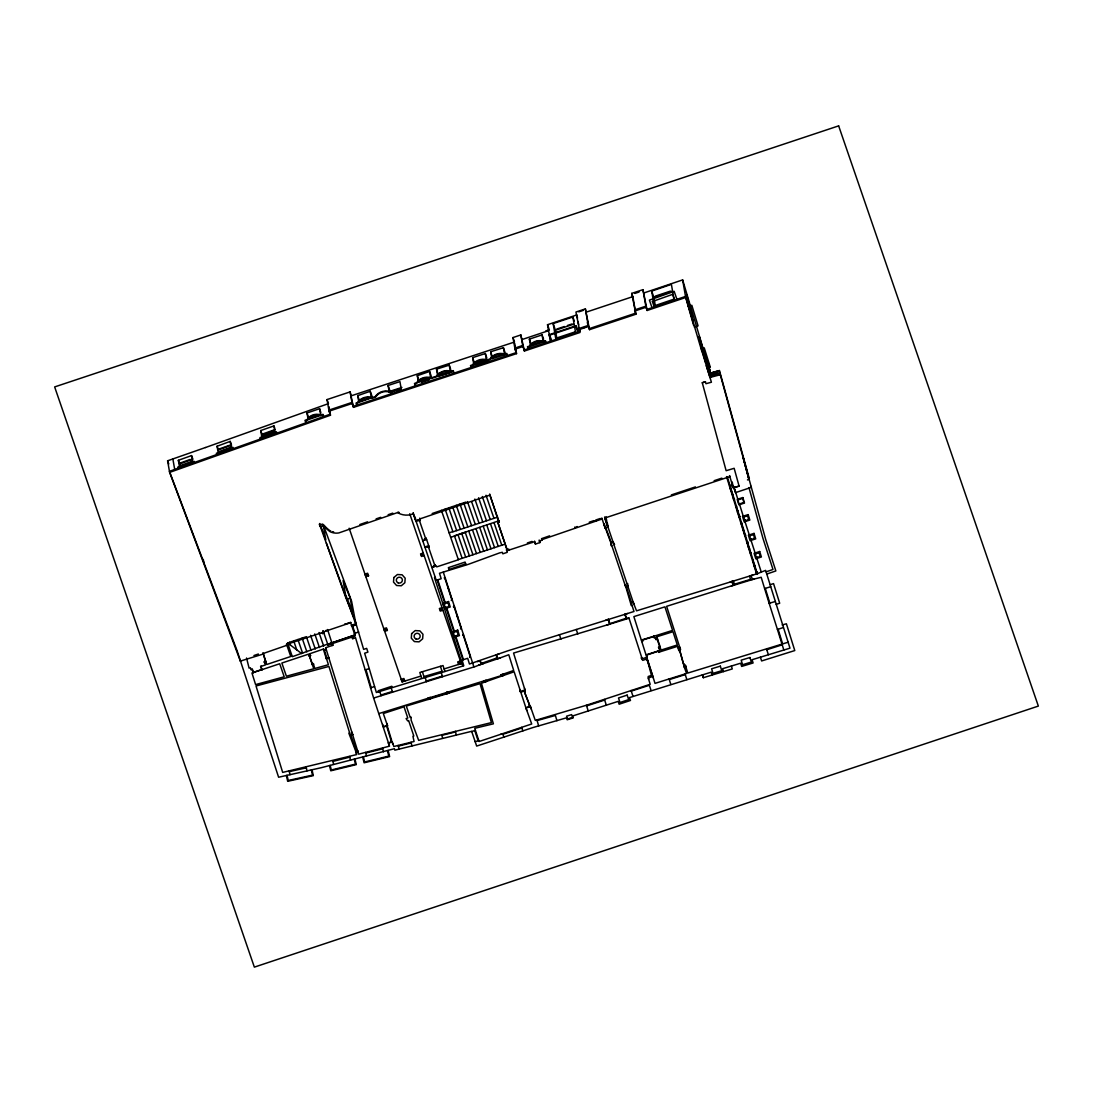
<?xml version="1.0" encoding="UTF-8"?>
<svg xmlns="http://www.w3.org/2000/svg" width="1093" height="1093" viewBox="0 0 1093 1093"><rect width="100%" height="100%" fill="white"/><g stroke="black" fill="none" stroke-linecap="round" stroke-linejoin="round"><path stroke-width="1.5" d="M708.045 364.802L708.551 366.579M549.629 535.843L541.636 538.63L541.745 540.297L539.355 541.09L539.874 542.593L535.433 544.068L534.614 541.677L507.371 550.626L497.602 521.703L507.371 550.626M541.745 540.297L541.636 538.63M653.245 677.838L646.947 658.942L646.974 654.557M508.942 550.148L508.764 549.082L506.401 549.82L507.261 552.334L502.821 553.809L502.302 552.307L499.692 552.867L468.391 564.316L439.495 573.265L441.176 578.744L436.257 580.301L413.154 512.713L413.222 513.806A16.86 16.299 -9.9 0 1 398.33 513.054L397.538 512.59L338.775 532.947A14.25 13.772 -9.9 0 1 330.045 531.704A37.736 36.506 -9.9 0 1 322.49 524.107L319.607 525.023L320.017 526.211M577.131 526.525L574.986 527.81L574.727 527.086M449.278 693.003L428.032 699.465M503.791 675.351L484.144 682.292M331.384 643.927L352.998 636.727M753.869 579.112L731.49 585.971M500.348 657.836L478.584 665.254M629.021 618.214L607.066 624.977M347.41 599.114L350.17 598.035L343.093 580.561L345.525 594.565L352.615 612.039L350.17 598.035M205.47 447.529L328.433 403.631L327.039 399.573L350.143 391.881L353.504 407.347L516.524 353.64L515.814 349.569M230.199 441.394L231.21 447.187L218.081 452.037L217.07 446.245L230.199 441.394L231.156 443.881M354.842 619.786L363.641 649.379L366.674 648.368L367.917 652.125L364.638 653.218L376.375 692.497L463.787 665.733L462.066 660.09L467.695 658.3L469.444 664.011L507.944 650.786L633.995 611.493L631.235 602.994L633.243 602.352L636.536 610.823L756.957 573.811L765.619 570.382L789.979 648.163L752.08 659.721L753.091 662.973L741.655 666.429L740.644 663.205L722.623 668.697L723.511 671.594M261.637 435.328L274.275 430.697M261.637 435.629L274.22 430.997M231.634 445.124L218.477 449.92L217.07 446.245M179.17 463.405L190.237 459.415M218.682 449.168L229.749 445.193M286.721 645.321L286.544 644.255L287.883 643.818L288.06 644.87L262.826 653.641M262.812 653.067L262.989 654.12L240.351 661.087L169.634 472.395L167.598 460.795L205.443 447.529M191.535 455.603L192.532 461.301L179.334 466.014L178.35 460.303L191.535 455.603L192.928 459.224L179.73 463.938L180.236 466.793M712.076 675.05L711.188 672.181L629.5 697.594L630.483 700.463L619.144 704.22L618.173 701.378L572.664 715.956L573.319 717.841L567.199 719.768L566.543 717.814L532.851 727.583L476.671 746.082L471.643 731.326L394.846 750.153L394.436 748.705L321.178 767.723L278.606 777.232L237.154 650.881L169.442 471.343L330.277 414.179L328.884 410.121L351.987 402.429L353.312 406.295L516.347 352.588L514.83 348.107L522.7 345.484L524.408 351.044L580 332.491L575.943 312.038L585.37 308.895L589.537 329.662L635.907 314.21L634.609 309.92L645.854 306.19L646.96 309.415L685.53 296.435L701.897 351.536M477.381 661.648L480.223 660.678L481.18 663.465L497.151 657.89L497.465 658.778M483.68 681.048L501.113 675.679M262.511 437.118L262.006 434.222L275.217 429.535M652.425 301.518L672.66 294.345L674.627 300.042M273.919 425.915L274.93 431.721L261.733 436.353L260.721 430.546L273.919 425.915L274.78 428.333M431.544 377.058L419.261 381.361L417.28 375.691L429.604 371.47L431.066 375.65M526.84 710.464L525.815 707.786L530.392 706.269L531.225 709.002M351.468 395.734L514.502 342.027L512.986 337.559L520.855 334.936L524.408 351.044M357.684 395.639L370.226 391.28L372.317 397.087L359.734 401.473L357.684 395.639L358.859 402.32L371.388 397.961L370.226 391.28M320.522 526.908L323.405 525.897L325.837 539.901L319.825 523.479M541.814 539.682L601.997 519.038M524.476 688.071L525.064 690.79L521.566 691.951L520.336 691.869L519.694 689.519M359.816 524.531L367.617 521.839M376.115 518.888L380.665 517.317M388.165 514.721L392.756 513.123M766.084 571.844L772.983 569.467L762.859 538.043L748.951 487.546M766.78 574.057L775.852 570.942L765.715 539.505L719.276 371.074L709.535 374.066L719.276 371.074M648.641 679.368L648.19 676.499L652.043 675.214M684.778 668.356L683.726 665.746L685.448 665.186L686.172 667.891M654.447 306.914L651.688 291.093L671.389 284.371L674.149 300.206M319.58 408.7L320.741 415.381L308.171 419.657L307.01 412.976L319.58 408.7L320.836 412.512M544.123 340.647L531.417 344.978L529.381 339.131L542.046 334.909L543.604 339.213M328.966 406.637L330.469 415.231L169.634 472.395M654.27 305.862L673.957 299.154M545.776 330.96L549.383 329.731M389.887 392.537L400.967 388.78M421.543 381.826L429.453 379.148M396.486 390.584L401.213 388.985M421.693 382.058L429.563 379.394M432.159 513.532L465.864 502.097M418.701 520.323L420.081 520.664L419.534 519.038L489.855 495.074L499.091 521.867L497.78 522.755M606.834 523.807L607.503 523.574L607.708 526.43M626.999 583.771L627.655 583.553L627.86 586.394L625.893 587.064L631.289 605.563L631.986 605.331M783.831 650.034L777.451 629.513L783.367 627.505M522.372 339.431L548.577 330.687M524.216 349.992L579.823 331.439L579.235 328.132M751.082 486.317L751.26 487.382L735.575 492.601L733.854 487.628L739.087 486.084L734.154 468.296L726.135 470.714L702.28 382.769L705.409 381.703M344.841 623.912L345.579 623.884M345.579 623.884L346.508 623.994M350.634 622.709L323.063 632.027L323.487 633.243L322.572 633.544L322.23 632.546L287.773 644.023L288.06 644.87M253.931 655.527L258.358 654.024M496.345 654.857L497.766 658.778L508.778 654.748L513.71 670.474L501.1 674.859L501.578 676.143L514.134 671.771L525.965 708.018L530.419 706.529L535.297 720.396L586.367 705.272L650.198 684.286L648.245 678.002L652.863 676.458L633.872 616.602L664.94 606.847L672.578 630.401L653.956 636.249L656.046 639.296L657.371 638.886L656.729 636.809M550.407 341.235L547.525 324.703L576.926 314.907L577.514 318.213M441.408 510.39L449.141 532.837L452.857 531.594M454.934 535.884L465.632 532.305M595.767 520.008L600.303 518.492M253.221 672.564L252.128 669.367L250.994 669.736L250.379 667.741L249.095 668.137L246.553 658.013M292.309 656.688L327.435 644.187L327.763 645.13L332.122 643.681L327.586 629.527M627.724 585.752L625.565 586.476L610.96 543.098L613.173 542.401L633.243 602.352M349.664 732.952L348.858 733.225L355.731 751.178M352.684 734.482L350.388 735.261L328.925 666.429L256.022 685.994L282.677 772.409L356.714 754.553L355.744 751.451L357.602 750.836L325.714 647.739L332.682 645.294L332.122 643.681M356.359 753.405L355.649 751.205L357.575 750.563L358.231 752.776M635.907 314.21L631.727 293.389L642.957 289.659L647.152 310.48L685.707 297.501L682.647 279.904L644.078 292.883M578.784 311.86L583.266 310.371M634.801 293.443L639.063 292.036M586.463 312.065L632.847 296.627L631.727 293.389M555.9 339.404L553.14 323.569L572.882 316.997L574.249 321M655.254 296.162L670.419 291.121M556.815 329.034L564.398 326.506M567.445 325.495L571.994 323.965M672.072 291.312L653.846 297.378L651.688 291.093M556.843 338.461L555.422 330.25L573.634 324.17M516.524 353.64L515.022 349.159L522.878 346.549L520.855 334.936M330.469 415.231L329.061 411.173L352.165 403.481L350.143 391.881M581.667 328.392L586.149 326.903M634.801 310.986L646.031 307.242L642.957 289.659M579.017 329.621L588.444 326.493L585.37 308.895M555.709 338.338L575.451 331.766M635.73 313.158L589.346 328.597L588.253 325.427L578.825 328.569L579.823 331.439M702.28 382.755L705.409 381.717L705.955 383.711L711.42 382.222L701.706 350.47M413.222 513.806L415.927 521.361L420.136 519.954L419.698 518.15M426.229 538.535L424.371 539.15L424.685 540.051M422.718 540.707L426.598 539.409L429.235 547.443L427.855 547.101M497.643 517.139L452.939 531.84L445.124 509.133M498.859 522.399L489.678 494.022M424.89 547.087L428.798 545.79M428.989 546.732L427.131 547.347L426.816 546.445M435.383 565.313L433.525 565.928L433.825 566.802M431.858 567.458L436.175 566.024L436.763 566.871L458.404 559.753L449.141 532.851M589.209 522.208L593.841 520.664M448.977 569.48L465.714 563.879M289.153 642.438L306.382 636.7L311.054 650.39M348.271 623.119L350.648 622.327M323.555 632.096L322.394 632.478L322.572 633.544M323.159 524.49L351.591 601.218L356.086 624.841L351.755 626.275L351.563 625.223L355.894 623.789M265.9 661.224L264.055 661.839L264.643 662.713M265.982 662.276L263.153 653.231L265.503 661.347M357.602 750.836L358.695 754.17L389.518 746.15L373.628 698.058L355.512 637.656L352.834 638.585L352.274 636.973L355.198 636.003L354.392 633.462L358.682 632.027M253.439 672.345L261.705 669.585M262.511 669.476L251.95 672.987L255.598 684.587L284.207 676.799L279.712 663.752L262.019 669.64L260.913 666.429L265.408 664.94L264.397 662.003L265.736 661.552L266.747 664.489L290.752 656.497L286.544 644.255M309.141 655.294L312.475 664.968M310.207 654.926L310.726 655.581L309.128 656.101M311.874 664.093L313.472 663.56L313.541 664.612M609.839 623.707L626.139 618.283M770.128 584.741L773.543 583.594L779.692 603.24L776.167 604.32M350.375 735.521L352.752 734.742L351.973 732.201M641.468 639.992L654.352 636.112M350.921 736.955L351.031 735.316M642.001 641.659L642.739 641.4L642.165 639.76M520.241 691.514L524.954 689.943L513.56 653.067L609.689 624.158L608.255 619.485M524.175 691.077L530.023 706.392M658.874 647.889L658.437 647.247L660.131 646.687L660.213 647.452M646.264 654.789L659.079 650.69M647.097 654.939L658.423 651.168M647.042 657.207L642.165 658.833L628.899 617.805L626.467 618.365L625.128 614.239M679.573 646.824L680.597 649.447L678.63 650.103L678.056 647.329M646.947 658.942L642.725 660.35L641.14 657.931L641.81 657.726M651.496 675.406L647.425 660.322M683.999 665.651L679.518 649.802M524.695 692.593L529.49 704.794M471.711 731.545L475.4 730.315L474.758 728.307L493.394 723.826L481.426 683.303L486.467 681.417L486.03 680.256L378.97 713.538M683.467 664.066L679.983 651.196M475.182 741.723L478.775 740.521L475.4 730.315M500.717 734.305L502.152 733.84M478.775 740.521L479.103 741.505L531.704 723.99L525.965 708.018M502.903 734.305L521.88 727.979M671.348 494.924L695.435 486.918M714.153 480.701L721.845 478.133M450.685 537.332L454.497 536.062M458.336 559.575L505.294 544.068M527.372 542.948L532.018 541.418L532.209 542.47M611.738 545.393L611.069 545.612L610.768 542.797L613.146 542.046L614.553 544.492L613.897 544.71M601.819 517.986L605.098 528.042L607.79 527.154L605.959 516.702M634.131 604.648L633.189 602.052L631.085 602.721M604.128 524.708L604.989 527.332M732.46 484.855L729.564 485.798L730.452 488.612L730.438 486.235L732.665 485.511M624.895 584.482L625.879 587.064M389.245 745.289L388.275 742.885L391.499 741.928L386.649 726.025M485.333 353.531L486.563 360.567L473.856 364.693L472.627 357.657L485.333 353.531L486.809 357.917M388.097 385.474L399.942 381.621L401.104 388.302L389.258 392.155L388.083 385.474L390.092 391.267L401.937 387.428M586.586 705.914L604.634 700.066M487.3 359.378L474.581 363.491L472.627 357.657M321.465 414.438L308.786 418.51L307.01 412.976M365.731 575.287L367.794 574.617M384.558 629.91L386.608 629.24M631.262 691.104L649.324 685.284M437.815 376.115L450.685 372.016M474.827 364.324L487.697 360.225M438.156 376.293L450.89 372.235M474.772 364.625L487.505 360.567M652.863 676.458L655.008 683.385L686.541 673.479L683.972 666.033L685.42 665.541L687.811 673.056L788.121 642.219M766.78 649.748L782.178 644.829M451.19 370.964L438.389 375.022L436.503 369.161L449.25 365.144L450.712 369.516M370.486 687.866L374.53 686.582M490.675 351.755L503.422 347.724L505.376 353.558L492.56 357.589L490.675 351.755L491.905 358.791L504.652 354.76L503.422 347.724M423.251 553.031L420.559 553.878L421.447 556.446L424.125 555.599M421.311 555.066L423.374 554.411M445.083 578.334L444.209 577.883L445.247 578.142L473.897 666.962M445.452 578.784L444.619 578.484M442.05 607.667L439.372 608.514L440.26 611.096L442.938 610.249M440.124 609.703L442.187 609.061M454.155 606.424L454.565 607.011L453.732 606.711M460.413 661.019L457.735 661.866L458.609 664.435L461.301 663.601L409.738 513.778M458.486 663.055L460.549 662.413M380.924 695.039L392.319 691.459M373.628 698.058L475.523 666.457L481.139 664.23L480.005 660.882M688.344 306.382L691.828 305.302L698.072 325.864L694.26 326.93M656.756 636.795L672.987 631.699L677.291 644.979L661.06 650.075L660.076 647.056L658.751 647.493L659.721 650.499L658.669 650.827L659.106 652.111L677.715 646.277L678.821 649.679L680.324 649.174L666.634 606.314L733.143 585.356L731.832 581.462M669.299 679.6L685.27 674.6M365.308 669.845L369.311 668.602M642.301 640.143L653.696 636.604M448.513 588.266L447.843 588.471L448.922 589.564M457.612 616.493L456.956 616.698L458.035 617.791M466.848 645.102L467.257 646.387M401.992 680.529L404.055 679.887M349.159 528.233L402.115 681.909L420.914 676.089M444.1 668.916L461.301 663.601M657.248 638.49L660.145 646.701M657.658 639.145L655.964 639.678L655.923 638.899M435.274 577.432L434.495 577.664L462.872 666.02M326.534 659.352L323.337 649.105M426.243 681.048L442.351 676.102M733.813 499.487L733.403 498.9L734.236 499.214M739.087 516.552L738.69 515.964L739.524 516.279M744.92 535.379L744.511 534.791L745.344 535.105M750.112 552.908L750.946 553.222M756.11 571.612L755.714 571.024L756.547 571.338M430.478 698.099L446.559 693.208M707.062 368.218L710.327 367.248L704.247 347.875L701.173 348.763M326.301 658.205L328.747 657.467L329.02 658.614M734.373 584.249L750.536 579.358M703.332 677.701L702.444 674.846L703.332 677.701L732.269 668.943L731.367 666.033M731.723 493.394L732.775 494.501L731.695 493.408M328.761 657.754L326.452 658.437L328.406 664.722L314.866 668.465L313.295 663.902L312.229 664.257L313.773 668.766L286.393 676.212L281.857 663.041L308.732 654.092L309.305 655.773L310.385 655.417L309.797 653.737L323.665 648.996L323.952 649.843L326.083 649.256M749.47 548.522L748.404 547.429L749.484 548.522M386.69 723.306L387.646 725.725L383.424 726.968L382.728 724.454M756.943 571.94L756.069 571.489L757.504 573.634M751.151 575.546L752.339 579.495L761.193 577.282L764.608 588.553L770.756 586.736M733.061 486.754L733.772 486.535L737.83 499.146M607.79 527.154L604.757 518.055L729.714 476.671L729.537 475.605L733.239 487.806L739.087 486.084M451.996 599.06L451.477 599.77M461.096 627.286L460.59 627.997M470.345 655.882L469.826 656.592M423.879 676.581L442.009 671.266M764.608 588.553L769.144 603.309L775.292 601.505M325.892 648.45L326.26 649.474L323.938 650.116M383.493 726.667L387.441 725.52L383.315 713.538L404.027 706.816L407.785 718.019L406.09 718.593L407.634 720.874L408.632 720.547L413.81 735.999L412.935 736.286L414.069 741.505L393.808 746.519L392.319 741.956L388.561 743.049M736.054 506.783L736.532 505.936L735.999 507.371L736.532 506.66M741.341 523.848L741.833 523L741.109 523.779L726.517 476.589M391.116 740.658L393.043 744.183M730.411 488.489L730.397 489.199L730.916 488.489M747.134 542.538L747.12 543.248L747.639 542.538M752.735 560.654L752.722 561.365L753.255 560.654M537.114 720.588L555.394 715.437M782.151 624.977L786.4 623.789L794.775 650.567L761.616 660.951L760.4 657.18M719.44 370.554L709.412 373.451L719.44 370.554L749.374 478.898M711.256 374.776L716.789 373.287M711.529 374.803L717.951 373.082M709.944 375.514L718.238 373.273M390.952 740.139L391.677 740.507M747.448 479.936L748.869 479.199L743.24 457.83M365.745 753.077L382.659 748.814M332.859 761.425L349.774 757.148M398.371 746.123L411.2 742.926M430.014 697.471L430.396 698.755L406.309 706.078L410.217 717.473L411.159 717.145L411.091 720.082L418.674 740.371L491.413 722.61L480.018 683.644L446.996 693.686L446.559 692.375M441.859 735.329L455.549 731.941M289.29 771.631L306.313 767.832M593.595 521.019L596.04 520.801M287.773 644.023L287.582 642.957L301.654 653.546M708.565 366.579L709.603 370.062M354.323 618.638L345.62 597.161L319.429 523.971L319.607 525.023M233.26 448.499L232.754 447.187L216.346 453.294L216.838 454.565M178.35 460.303L179.73 463.938M427.664 698.195L430.273 697.389L430.656 698.673M167.598 460.795L168.8 463.978M503.326 674.08L500.84 674.941L501.318 676.239M448.84 691.678L446.327 692.511L446.736 693.768M194.581 462.626L194.089 461.314L177.626 467.23L178.091 468.501M605.522 527.154L611.26 542.647M605.126 527.291L610.85 542.77M495.553 658.451L495.88 659.339M276.939 433.074L276.447 431.762L259.956 437.583L260.421 438.867M326.397 543.071L356.086 624.841M497.151 657.89L496.099 654.953L498.927 653.956M260.721 430.546L262.006 434.222M605.645 620.305L608.446 619.198L609.962 624.089M392.073 393.275L391.349 391.198L389.996 391.649A12.774 12.351 -9.9 0 0 375.145 396.691L372.276 397.606A12.774 12.351 -9.9 0 0 357.37 402.634L356.031 403.085L356.742 405.107M391.54 393.453L390.993 391.881L389.996 392.223A12.214 11.818 -9.9 0 0 375.514 397.142L372.276 398.18A12.214 11.818 -9.9 0 0 357.739 403.071L356.742 403.413L357.261 404.916M326.329 630.169L325.728 631.016M676.909 299.291L674.176 291.353L649.406 300.11L652.029 307.734M652.384 301.518L654.256 306.983M646.031 307.242L647.152 310.48M588.444 326.493L589.537 329.662M578.361 331.917L576.216 325.7L549 334.759L551.159 341.043M577.828 332.094L575.861 326.383L549.711 335.1L551.692 340.866M678.958 649.993L679.436 651.373M547.525 324.703L549.014 329.007M654.803 637.41L654.12 637.834L653.573 636.208M659.53 651.988L658.847 652.412L658.287 650.786M546.158 342.656L545.489 340.729L543.494 341.399A11.436 11.067 -9.9 0 0 529.477 346.057L527.482 346.727L528.151 348.653M545.626 342.833L545.134 341.412L543.467 341.972A10.875 10.52 -9.9 0 0 529.859 346.508L528.192 347.055L528.67 348.476M646.4 659.12L646.878 660.514M507.507 355.498L506.797 353.422L504.788 354.091A12.774 12.351 -9.9 0 0 489.883 359.05L487.314 359.884A12.774 12.351 -9.9 0 0 472.504 364.871L470.509 365.54L471.11 367.289M506.974 355.662L506.442 354.105L504.788 354.651A12.214 11.818 -9.9 0 0 490.238 359.501L487.3 360.458A12.214 11.818 -9.9 0 0 472.873 365.322L471.206 365.882L471.629 367.111M453.978 372.74L453.253 370.623L451.245 371.292A12.774 12.351 -9.9 0 0 436.339 376.252L431.434 377.85A12.774 12.351 -9.9 0 0 416.488 382.796L414.493 383.465L415.203 385.528M453.458 372.945L452.898 371.319L451.245 371.866A12.214 11.818 -9.9 0 0 436.694 376.716L431.421 378.424A12.214 11.818 -9.9 0 0 416.843 383.247L415.19 383.807L415.723 385.351M498.531 520.937L454.415 535.816L462.148 558.318M486.016 495.252L493.831 517.945M494.009 522.645L501.783 545.229M482.3 496.523L490.183 519.421M490.497 523.807L498.271 546.391M478.584 497.78L486.467 520.664M486.768 525.05L494.528 547.62M474.868 499.036L482.737 521.908M483.229 526.225L490.989 548.782M471.67 501.824L479.007 523.151M479.718 527.4L487.478 549.943M467.435 501.564L475.291 524.394M475.974 528.629L483.734 551.186M463.705 502.821L471.561 525.624M472.477 529.804L480.223 552.348M459.989 504.092L467.845 526.867M468.733 531.048L476.48 553.577M456.273 505.349L464.115 528.11M465.194 532.223L472.941 554.752M452.557 506.606L460.385 529.354M461.683 533.384L469.43 555.913M448.84 507.876L456.669 530.597M457.953 534.627L465.7 557.143M465.932 564.521L465.099 562.075L448.349 567.65L449.196 570.122M502.684 733.663L503.846 737.051M420.026 518.765L420.136 519.954M426.543 539.436L425.983 537.811L425.095 538.904M435.683 566.174L435.137 564.589L434.249 565.682M419.534 520.842L425.437 538.002M428.688 547.634L434.59 564.78M417.663 519.667L417.977 520.569M352.165 403.481L353.504 407.347M323.706 416.419L322.995 414.356L320.987 415.026A11.436 11.067 -9.9 0 0 306.983 419.685L304.988 420.354L305.739 422.54M323.173 416.597L322.64 415.039L320.973 415.6A10.875 10.52 -9.9 0 0 307.352 420.136L305.685 420.682L306.259 422.363M392.141 687.292L391.786 686.267L378.219 690.762L378.561 691.773M352.233 625.005L355.061 633.243M351.563 625.223L354.392 633.462M353.558 638.339L352.493 638.708L351.891 636.959M347.082 623.516L350.73 622.586L351.755 626.275M332.463 643.599L333.023 645.198L331.944 645.553M323.132 630.88L328.009 645.048M322.886 630.962L323.487 633.243M318.992 632.505L323.692 646.141M351.454 736.778L356.332 750.987M314.77 633.913L319.47 647.562M310.562 635.32L315.262 648.982M309.538 655.991L312.284 663.957M302.133 638.121L306.846 651.811M297.911 639.528L302.624 653.218M293.703 640.922L296.777 649.884M289.481 642.329L290.437 645.116M287.582 642.957L292.173 656.292M261.405 666.265L260.571 666.265L261.842 669.982M251.609 669.531L252.292 669.025L253.562 672.728L252.715 672.741M553.14 323.569L555.422 330.25M613.173 542.401L604.579 517.003M481.18 663.465L481.48 664.366M539.177 540.038L539.874 542.593M524.736 690.899L525.255 692.415M528.93 704.985L529.477 706.57M684.013 663.888L684.56 665.473M404.806 681.076L403.932 678.493L401.24 679.327L402.115 681.909M576.271 629.5L577.787 634.022M559.438 634.746L560.928 639.186M649.119 684.642L651.073 690.516M631.044 690.462L633.025 696.419M604.429 699.424L606.383 705.313M586.367 705.272L588.335 711.215M521.662 727.337L522.85 730.916M626.289 586.927L631.481 602.598M482.778 662.959L483.079 663.847M474.731 730.534L478.106 740.74M657.248 639.268L659.735 646.81M437.719 579.837L445.179 602.585M446.764 608.091L454.333 631.207M437.186 580.014L444.632 602.762M455.918 636.713L463.446 659.639M446.217 608.255L453.8 631.385M455.385 636.877L462.899 659.817M756.274 572.131L756.834 573.852M463.596 634.965L462.967 635.306M391.075 687.647L392.524 692.101M379.736 691.391L381.129 695.694M745.002 521.621L749.292 534.914M751.041 540.352L755.113 552.962M756.875 558.4L761.165 571.735M626.275 618.665L624.841 614.225L627.519 613.501M443.293 572.09L445.247 578.142M445.124 578.894L448.185 588.362M448.595 589.66L451.655 599.155M454.237 607.121L457.298 616.589M457.707 617.887L460.768 627.382M463.473 635.716L466.533 645.198M466.943 646.482L470.004 655.978M711.434 376.498L682.647 279.904M706.269 365.745L709.74 376.538M769.144 603.309L777.451 629.513M766.576 649.092L768.365 654.748M444.919 671.512L443.034 665.541L419.835 672.468L421.57 678.275M440.438 666.32L442.337 672.304M685.065 673.944L686.841 679.614M669.094 678.958L670.829 684.491M739.619 504.583L743.24 516.169M736.34 507.275L737.474 510.909M737.884 512.221L739.018 515.855M752.612 575.109L749.511 576.079L750.741 580.028M734.578 584.919L733.348 580.97L730.261 581.954M730.739 489.104L732.037 493.298M732.447 494.596L733.745 498.804M741.628 524.326L743.076 528.971M743.472 530.269L744.852 534.682M441.258 672.605L442.556 676.745M778.12 629.281L782.643 643.968M727.378 477.054L757.463 574.385M747.462 543.153L748.746 547.32M749.142 548.618L750.44 552.798M753.063 561.269L754.348 565.45M754.757 566.748L756.042 570.915M756.602 573.921L741.109 523.779L741.819 523.711M765.291 588.348L769.827 603.117M387.195 725.875L391.526 739.988M324.348 650.007L326.78 658.054M422.417 671.689L424.166 677.537M555.203 714.781L556.924 720.724M536.923 719.932L538.671 725.957M365.977 669.626L371.155 687.647M685.707 297.501L693.59 325.263M411.023 742.256L411.993 745.904M398.194 745.467L399.15 749.088M382.482 748.145L383.452 751.82M365.568 752.421L366.538 756.069M349.596 756.493L350.566 760.168M332.682 760.769L333.652 764.417M743.308 458.186L748.937 479.554M710.737 374.066L711.461 376.825M425.232 677.223L426.407 681.704M710.942 375.09L711.365 376.757M441.695 734.674L442.624 738.335M388.138 750.508L389.627 756.602L364.106 762.791L362.698 757.053M387.455 750.7L388.78 756.11L364.625 761.958L363.382 756.875M354.938 759.048L356.304 764.622L330.769 770.797L329.499 765.592M330.182 765.414L331.302 769.978L355.457 764.13L354.282 759.211M710.45 373.178L710.026 371.388M455.385 731.272L456.273 734.947M306.163 767.177L307.024 770.879M289.139 770.961L290 774.677M312.011 769.773L313.322 775.647L287.678 781.304L286.38 775.497M311.327 769.923L312.489 775.128L288.21 780.484L287.063 775.333M735.575 492.601L733.676 486.576L733.854 487.628M732.242 482.054L733.239 487.806M710.928 375.896L708.428 363.655L710.149 373.533M707.485 361.646L710.218 377.317M653.737 296.681L655.568 307.229M632.847 296.627L635.443 311.505M587.365 322.326L587.938 325.632M578.088 321.52L578.662 324.826M572.882 316.997L575.642 332.832M604.361 523.848L605.098 528.042M542.046 334.909L543.276 341.945L530.611 346.167L529.381 339.131M514.762 343.544L515.281 346.549M512.986 337.559L515.022 349.159M535.242 543.016L535.433 544.068M534.586 541.103L534.778 542.155M498.9 520.814L499.091 521.867M449.25 365.144L450.48 372.18L437.733 376.197L436.503 369.161M429.604 371.47L430.765 378.151L418.441 382.386L417.28 375.691M415.217 517.276L415.927 521.361M398.33 513.054L398.153 512.002A16.86 16.299 -9.9 0 0 399.123 512.494M327.039 399.573L329.061 411.173M240.159 660.035L240.351 661.087M203.284 559.397L203.817 562.499M172.899 459.156L174.743 469.703M323.965 525.146A37.777 36.534 -9.9 0 0 329.854 530.651A14.25 13.772 -9.9 0 0 330.769 531.048M333.625 531.867A14.25 13.772 -9.9 0 1 332.655 531.663M706.556 363.45A2.104 2.036 -9.9 0 1 708.209 366.579M706.693 364.188A2.104 2.036 -9.9 0 1 708.346 367.33M706.693 364.393A1.967 1.899 -9.9 0 1 707.198 364.475A1.967 1.899 -9.9 0 0 706.679 364.324M393.849 577.541L393.507 582.091L396.595 585.506L401.281 585.78L404.847 582.76L405.189 578.211L402.101 574.795L397.401 574.522L393.849 577.541M411.637 633.612L411.296 638.162L414.384 641.577L419.084 641.851L422.636 638.831L422.977 634.282L419.89 630.866L415.203 630.579L411.637 633.612M354.883 634.992L327.49 644.364L354.883 634.992M838.645 125.873L54.65 386.922L254.355 967.127L1038.35 706.078L838.645 125.873M627.163 695.107L618.488 697.976L620.032 702.485L628.707 699.616L627.163 695.107M368.56 575.806L365.882 576.667L364.966 574.098L367.644 573.238L368.56 575.806M387.373 630.429L384.695 631.289L383.793 628.721L386.471 627.86L387.373 630.429M759.703 551.5L754.088 553.318L755.796 558.783L761.411 556.965L759.703 551.5M572.568 717.391L567.54 718.989L566.557 716.202L571.639 714.617L572.568 717.391M742.83 497.561L737.201 499.351L738.868 504.816L744.497 503.04L742.83 497.561M743.964 502.479L739.1 504.023L737.802 499.925L742.639 498.422L743.964 502.479M448.554 601.519L442.884 603.309L444.605 608.774L450.234 606.984L448.554 601.519M748.159 514.612L742.53 516.402L744.21 521.867L749.839 520.077L748.159 514.612M754.047 533.398L748.418 535.187L750.085 540.666L755.714 538.876L754.047 533.398M457.721 630.142L452.092 631.918L453.773 637.397L459.402 635.607L457.721 630.142M453.991 605.905L453.527 606.765L453.991 605.905M463.227 634.5L462.763 635.361L463.227 634.5M451.956 599.633L451.477 600.481L451.956 599.633M461.068 627.86L460.59 628.707L461.068 627.86M470.304 656.456L469.826 657.317L470.304 656.456M720.342 666.143L711.598 668.793L713.019 673.343L721.763 670.692L720.342 666.143M749.921 657.521L741.177 660.172L742.598 664.722L751.342 662.071L749.921 657.521M737.816 510.814L737.543 512.316L737.816 510.814M743.39 528.875L743.144 530.365L743.418 528.862M754.676 565.354L754.416 566.843L754.689 565.341M734.441 499.159L733.977 500.02L734.441 499.159M739.729 516.224L739.251 517.071L739.729 516.224M745.549 535.051L745.071 535.898L745.549 535.051M751.151 553.167L750.672 554.014L751.151 553.167M747.653 541.814L747.175 542.661L747.653 541.814M753.255 559.93L752.776 560.777L753.255 559.93M719.986 373.724L709.699 376.416L709.89 377.468L720.178 374.776L719.986 373.724M703.837 351.782L699.274 336.507L701.119 347.068L705.668 362.343L703.837 351.782M690.967 310.248L686.636 294.987L692.812 320.796L690.967 310.248M709.398 366.838L708.114 362.248L709.398 366.838M415.955 638.94A3.033 2.937 -9.9 0 0 420.149 635.825A3.033 2.937 -9.9 0 0 415.313 633.899A3.033 2.937 -9.9 0 0 415.955 638.94M398.166 582.87A3.033 2.937 -9.9 0 0 402.361 579.755A3.033 2.937 -9.9 0 0 397.51 577.828A3.033 2.937 -9.9 0 0 398.166 582.87M756.957 557.116A2.172 2.104 -9.9 0 0 759.949 554.889A2.172 2.104 -9.9 0 0 756.493 553.509A2.172 2.104 -9.9 0 0 756.957 557.116M751.26 539.013A2.172 2.104 -9.9 0 0 754.266 536.772A2.172 2.104 -9.9 0 0 750.795 535.392A2.172 2.104 -9.9 0 0 751.26 539.013M745.385 520.213A2.172 2.104 -9.9 0 0 748.391 517.986A2.172 2.104 -9.9 0 0 744.92 516.606A2.172 2.104 -9.9 0 0 745.385 520.213M454.948 635.743A2.172 2.104 -9.9 0 0 457.953 633.503A2.172 2.104 -9.9 0 0 454.483 632.123A2.172 2.104 -9.9 0 0 454.948 635.743M445.78 607.121A2.172 2.104 -9.9 0 0 448.786 604.88A2.172 2.104 -9.9 0 0 445.316 603.5A2.172 2.104 -9.9 0 0 445.78 607.121M708.455 366.865A1.967 1.899 -9.9 0 0 707.663 364.693A1.967 1.899 -9.9 0 1 708.442 366.797"/></g></svg>
